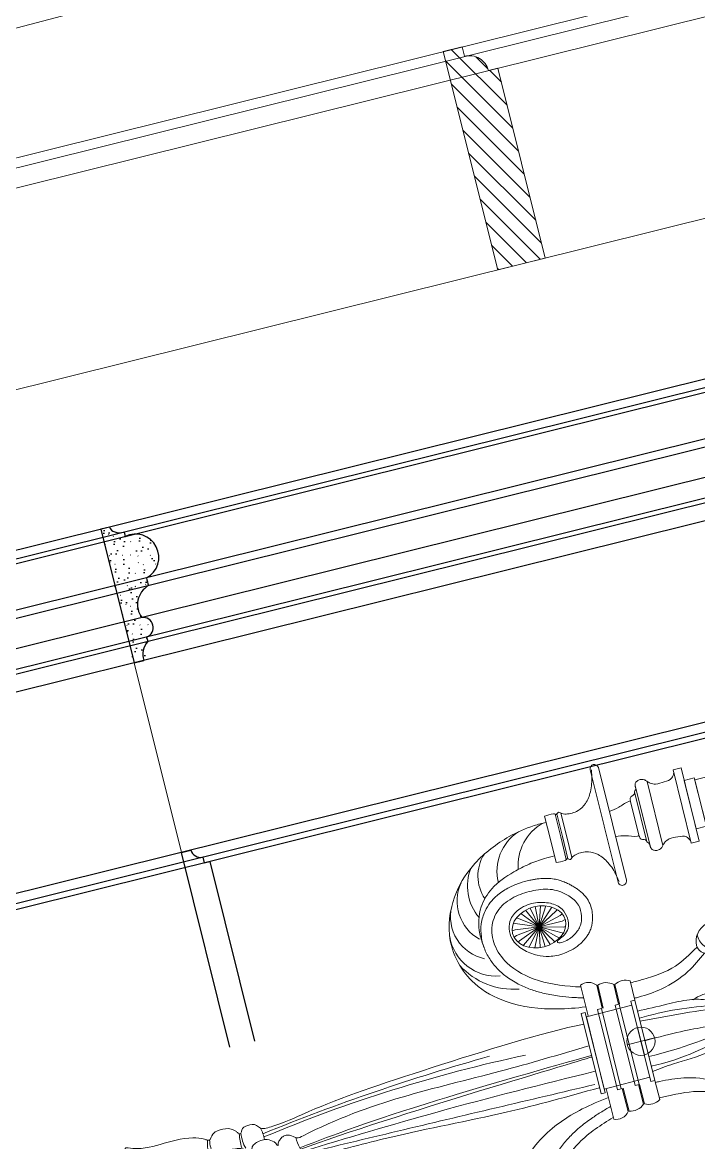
# Model space of a CAD drawing. Header units: inches. Extents: x 122939 to 389145, y 29603 to 574065.
# Drawn here: x 331702 to 332048, y 494721 to 495295 of the extents above; entities that cross this region are included whole.
import ezdxf

# ---------------------------------------------------------------- set-up
doc = ezdxf.new("R2010")
doc.units = ezdxf.units.IN
doc.header["$MEASUREMENT"] = 0
for name, color, linetype, lineweight in [('Bronze', 40, 'Continuous', 0), ('DIM', 252, 'Continuous', 35), ('GRC', 41, 'Continuous', 0)]:
    doc.layers.add(name, color=color, linetype=linetype, lineweight=lineweight)
for name, color, linetype in [('Ext.Walls', 31, 'Continuous'), ('gypsum', 31, 'Continuous'), ('hatch', 8, 'Continuous')]:
    doc.layers.add(name, color=color, linetype=linetype)

# ---------------------------------------------------------------- blocks, each defined once
blk = doc.blocks.new('M1')
at = {"layer": 'gypsum', "linetype": 'Continuous'}
h = blk.add_hatch(dxfattribs=at)
h.set_pattern_fill('GYPSUM', color=251, scale=36.842105, style=0, pattern_type=2)
h.set_pattern_definition([(360, (273234.79, 528507.015), (2e-15, 36.8421), [0, -36.8421]), (360, (273234.527, 528503.77), (2e-15, 36.8421), [0, -36.8421]), (360, (273237.11, 528504.44), (2e-15, 36.8421), [0, -36.8421]), (315, (273237.37, 528509.747), (36.8421, -9e-15), [0.2358, -51.8668]), (360, (273235.53, 528509.4), (2e-15, 36.8421), [0, -36.8421]), (360, (273235.53, 528509.4), (2e-15, 36.8421), [0, -36.8421]), (315, (273242.219, 528506.049), (36.8421, -9e-15), [0.2358, -51.8668]), (360, (273242.8, 528506.687), (2e-15, 36.8421), [0, -36.8421]), (360, (273242.8, 528506.687), (2e-15, 36.8421), [0, -36.8421]), (360, (273239.94, 528504.064), (2e-15, 36.8421), [0, -36.8421]), (315, (273244.39, 528504.474), (36.8421, -9e-15), [0.2358, -51.8668]), (315, (273244.39, 528504.474), (36.8421, -9e-15), [0.2358, -51.8668]), (315, (273242.807, 528509.432), (36.8421, -9e-15), [0.2358, -51.8668]), (315, (273242.807, 528509.432), (36.8421, -9e-15), [0.2358, -51.8668]), (360, (273243.383, 528510.347), (2e-15, 36.8421), [0, -36.8421]), (360, (273240.827, 528510.954), (2e-15, 36.8421), [0, -36.8421]), (360, (273246.932, 528510.374), (2e-15, 36.8421), [0, -36.8421]), (360, (273244.505, 528511.947), (2e-15, 36.8421), [0, -36.8421]), (360, (273234.93, 528514.797), (2e-15, 36.8421), [0, -36.8421]), (315, (273239.017, 528516.243), (36.8421, -9e-15), [0.2358, -51.8668]), (315, (273239.017, 528516.243), (36.8421, -9e-15), [0.2358, -51.8668]), (360, (273236.827, 528519.467), (2e-15, 36.8421), [0, -36.8421]), (360, (273236.09, 528517.082), (2e-15, 36.8421), [0, -36.8421]), (360, (273235.245, 528524.425), (2e-15, 36.8421), [0, -36.8421]), (360, (273234.507, 528522.04), (2e-15, 36.8421), [0, -36.8421]), (315, (273239.005, 528526.003), (36.8421, -9e-15), [0.2358, -51.8668]), (315, (273239.005, 528526.003), (36.8421, -9e-15), [0.2358, -51.8668]), (360, (273243.625, 528515.488), (2e-15, 36.8421), [0, -36.8421]), (315, (273244.105, 528519.5), (36.8421, -9e-15), [0.2358, -51.8668]), (360, (273244.096, 528516.754), (2e-15, 36.8421), [0, -36.8421]), (360, (273244.096, 528516.754), (2e-15, 36.8421), [0, -36.8421]), (315, (273242.523, 528524.457), (36.8421, -9e-15), [0.2358, -51.8668]), (315, (273241.934, 528521.074), (36.8421, -9e-15), [0.2358, -51.8668]), (315, (273241.934, 528521.074), (36.8421, -9e-15), [0.2358, -51.8668]), (315, (273241.934, 528521.074), (36.8421, -9e-15), [0.2358, -51.8668]), (315, (273235.012, 528526.818), (36.8421, -9e-15), [0.2358, -51.8668]), (315, (273235.012, 528526.818), (36.8421, -9e-15), [0.2358, -51.8668]), (360, (273236.565, 528531.054), (2e-15, 36.8421), [0, -36.8421]), (360, (273236.143, 528538.297), (2e-15, 36.8421), [0, -36.8421]), (360, (273235.88, 528535.053), (2e-15, 36.8421), [0, -36.8421]), (360, (273238.463, 528535.724), (2e-15, 36.8421), [0, -36.8421]), (360, (273237.725, 528533.34), (2e-15, 36.8421), [0, -36.8421]), (315, (273240.653, 528532.5), (36.8421, -9e-15), [0.2358, -51.8668]), (360, (273242.463, 528527.21), (2e-15, 36.8421), [0, -36.8421]), (360, (273242.463, 528527.21), (2e-15, 36.8421), [0, -36.8421]), (360, (273245.26, 528531.744), (2e-15, 36.8421), [0, -36.8421]), (360, (273245.02, 528526.604), (2e-15, 36.8421), [0, -36.8421]), (360, (273246.14, 528528.203), (2e-15, 36.8421), [0, -36.8421]), (315, (273243.57, 528537.33), (36.8421, -9e-15), [0.2358, -51.8668]), (315, (273243.57, 528537.33), (36.8421, -9e-15), [0.2358, -51.8668]), (315, (273245.74, 528535.755), (36.8421, -9e-15), [0.2358, -51.8668]), (360, (273244.15, 528537.97), (2e-15, 36.8421), [0, -36.8421]), (360, (273245.732, 528533.01), (2e-15, 36.8421), [0, -36.8421]), (360, (273245.732, 528533.01), (2e-15, 36.8421), [0, -36.8421]), (315, (273250.58, 528503.512), (36.8421, -9e-15), [0.2358, -51.8668]), (360, (273252.315, 528503.59), (2e-15, 36.8421), [0, -36.8421]), (360, (273250.403, 528505.074), (2e-15, 36.8421), [0, -36.8421]), (360, (273250.403, 528505.074), (2e-15, 36.8421), [0, -36.8421]), (360, (273249.67, 528506.44), (2e-15, 36.8421), [0, -36.8421]), (360, (273255.97, 528506.47), (2e-15, 36.8421), [0, -36.8421]), (360, (273252.787, 528504.855), (2e-15, 36.8421), [0, -36.8421]), (360, (273253.86, 528506.66), (2e-15, 36.8421), [0, -36.8421]), (315, (273248.997, 528508.316), (36.8421, -9e-15), [0.2358, -51.8668]), (315, (273248.997, 528508.316), (36.8421, -9e-15), [0.2358, -51.8668]), (360, (273248.917, 528513.175), (2e-15, 36.8421), [0, -36.8421]), (315, (273253.693, 528508.798), (36.8421, -9e-15), [0.2358, -51.8668]), (360, (273254.39, 528511.43), (2e-15, 36.8421), [0, -36.8421]), (360, (273256.972, 528512.1), (2e-15, 36.8421), [0, -36.8421]), (360, (273256.235, 528509.715), (2e-15, 36.8421), [0, -36.8421]), (360, (273256.235, 528509.715), (2e-15, 36.8421), [0, -36.8421]), (360, (273253.26, 528512.057), (2e-15, 36.8421), [0, -36.8421]), (315, (273260.745, 528503.918), (36.8421, -9e-15), [0.2358, -51.8668]), (315, (273260.745, 528503.918), (36.8421, -9e-15), [0.2358, -51.8668]), (360, (273257.817, 528504.757), (2e-15, 36.8421), [0, -36.8421]), (360, (273265.352, 528503.162), (2e-15, 36.8421), [0, -36.8421]), (315, (273260.16, 528513.538), (36.8421, -9e-15), [0.2358, -51.8668]), (360, (273258.555, 528507.14), (2e-15, 36.8421), [0, -36.8421]), (360, (273258.555, 528507.14), (2e-15, 36.8421), [0, -36.8421]), (315, (273264.25, 528512.132), (36.8421, -9e-15), [0.2358, -51.8668]), (315, (273263.662, 528508.748), (36.8421, -9e-15), [0.2358, -51.8668]), (360, (273264.24, 528509.387), (2e-15, 36.8421), [0, -36.8421]), (360, (273264.24, 528509.387), (2e-15, 36.8421), [0, -36.8421]), (360, (273264.24, 528509.387), (2e-15, 36.8421), [0, -36.8421]), (315, (273265.833, 528507.173), (36.8421, -9e-15), [0.2358, -51.8668]), (315, (273265.833, 528507.173), (36.8421, -9e-15), [0.2358, -51.8668]), (360, (273265.824, 528504.43), (2e-15, 36.8421), [0, -36.8421]), (315, (273270.44, 528511.016), (36.8421, -9e-15), [0.2358, -51.8668]), (315, (273270.44, 528511.016), (36.8421, -9e-15), [0.2358, -51.8668]), (360, (273271.113, 528509.14), (2e-15, 36.8421), [0, -36.8421]), (315, (273250.35, 528539.598), (36.8421, -9e-15), [0.2358, -51.8668]), (315, (273250.35, 528539.598), (36.8421, -9e-15), [0.2358, -51.8668]), (315, (273250.296, 528518.383), (36.8421, -9e-15), [0.2358, -51.8668]), (360, (273252.573, 528516.056), (2e-15, 36.8421), [0, -36.8421]), (360, (273249.39, 528514.44), (2e-15, 36.8421), [0, -36.8421]), (360, (273249.39, 528514.44), (2e-15, 36.8421), [0, -36.8421]), (315, (273256.168, 528514.352), (36.8421, -9e-15), [0.2358, -51.8668]), (315, (273256.168, 528514.352), (36.8421, -9e-15), [0.2358, -51.8668]), (360, (273253.38, 528519.706), (2e-15, 36.8421), [0, -36.8421]), (360, (273254.42, 528514.342), (2e-15, 36.8421), [0, -36.8421]), (315, (273248.713, 528523.341), (36.8421, -9e-15), [0.2358, -51.8668]), (360, (273250.12, 528520.1), (2e-15, 36.8421), [0, -36.8421]), (360, (273249.385, 528521.467), (2e-15, 36.8421), [0, -36.8421]), (360, (273249.385, 528521.467), (2e-15, 36.8421), [0, -36.8421]), (315, (273254.757, 528524.914), (36.8421, -9e-15), [0.2358, -51.8668]), (360, (273253.85, 528520.972), (2e-15, 36.8421), [0, -36.8421]), (360, (273253.575, 528521.685), (2e-15, 36.8421), [0, -36.8421]), (360, (273253.575, 528521.685), (2e-15, 36.8421), [0, -36.8421]), (360, (273257.72, 528518.59), (2e-15, 36.8421), [0, -36.8421]), (315, (273261.81, 528520.034), (36.8421, -9e-15), [0.2358, -51.8668]), (360, (273263.62, 528514.745), (2e-15, 36.8421), [0, -36.8421]), (360, (273263.62, 528514.745), (2e-15, 36.8421), [0, -36.8421]), (360, (273258.88, 528520.873), (2e-15, 36.8421), [0, -36.8421]), (360, (273257.3, 528525.83), (2e-15, 36.8421), [0, -36.8421]), (360, (273257.035, 528522.588), (2e-15, 36.8421), [0, -36.8421]), (360, (273259.62, 528523.258), (2e-15, 36.8421), [0, -36.8421]), (315, (273264.726, 528524.865), (36.8421, -9e-15), [0.2358, -51.8668]), (360, (273265.306, 528525.503), (2e-15, 36.8421), [0, -36.8421]), (360, (273265.306, 528525.503), (2e-15, 36.8421), [0, -36.8421]), (360, (273248.568, 528526.63), (2e-15, 36.8421), [0, -36.8421]), (360, (273251.025, 528530.698), (2e-15, 36.8421), [0, -36.8421]), (360, (273250.553, 528529.43), (2e-15, 36.8421), [0, -36.8421]), (360, (273255.452, 528527.546), (2e-15, 36.8421), [0, -36.8421]), (360, (273254.895, 528528.314), (2e-15, 36.8421), [0, -36.8421]), (360, (273254.21, 528532.313), (2e-15, 36.8421), [0, -36.8421]), (360, (273256.055, 528530.6), (2e-15, 36.8421), [0, -36.8421]), (315, (273251.93, 528534.64), (36.8421, -9e-15), [0.2358, -51.8668]), (360, (273251.755, 528536.356), (2e-15, 36.8421), [0, -36.8421]), (360, (273251.755, 528536.356), (2e-15, 36.8421), [0, -36.8421]), (360, (273251.02, 528537.723), (2e-15, 36.8421), [0, -36.8421]), (360, (273256.55, 528534.96), (2e-15, 36.8421), [0, -36.8421]), (360, (273256.08, 528533.695), (2e-15, 36.8421), [0, -36.8421]), (360, (273255.21, 528537.942), (2e-15, 36.8421), [0, -36.8421]), (315, (273258.87, 528528.342), (36.8421, -9e-15), [0.2358, -51.8668]), (360, (273258.036, 528528.216), (2e-15, 36.8421), [0, -36.8421]), (360, (273260.42, 528532.578), (2e-15, 36.8421), [0, -36.8421]), (360, (273260.42, 528532.578), (2e-15, 36.8421), [0, -36.8421]), (315, (273265.315, 528528.248), (36.8421, -9e-15), [0.2358, -51.8668]), (315, (273262.862, 528527.527), (36.8421, -9e-15), [0.2358, -51.8668]), (315, (273262.862, 528527.527), (36.8421, -9e-15), [0.2358, -51.8668]), (315, (273262.862, 528527.527), (36.8421, -9e-15), [0.2358, -51.8668]), (315, (273257.458, 528538.904), (36.8421, -9e-15), [0.2358, -51.8668]), (360, (273259.735, 528536.577), (2e-15, 36.8421), [0, -36.8421]), (360, (273259.735, 528536.577), (2e-15, 36.8421), [0, -36.8421]), (315, (273264.51, 528534.024), (36.8421, -9e-15), [0.2358, -51.8668]), (315, (273264.51, 528534.024), (36.8421, -9e-15), [0.2358, -51.8668]), (360, (273262.32, 528537.247), (2e-15, 36.8421), [0, -36.8421]), (360, (273261.582, 528534.863), (2e-15, 36.8421), [0, -36.8421]), (360, (273269.723, 528514.165), (2e-15, 36.8421), [0, -36.8421]), (360, (273266.416, 528519.28), (2e-15, 36.8421), [0, -36.8421]), (360, (273266.175, 528514.138), (2e-15, 36.8421), [0, -36.8421]), (360, (273267.296, 528515.738), (2e-15, 36.8421), [0, -36.8421]), (315, (273266.897, 528523.29), (36.8421, -9e-15), [0.2358, -51.8668]), (360, (273266.888, 528520.545), (2e-15, 36.8421), [0, -36.8421]), (360, (273266.888, 528520.545), (2e-15, 36.8421), [0, -36.8421]), (360, (273268.875, 528528.128), (2e-15, 36.8421), [0, -36.8421]), (360, (273266.32, 528528.734), (2e-15, 36.8421), [0, -36.8421]), (360, (273269.997, 528529.727), (2e-15, 36.8421), [0, -36.8421]), (315, (273269.598, 528537.28), (36.8421, -9e-15), [0.2358, -51.8668]), (315, (273267.427, 528538.854), (36.8421, -9e-15), [0.2358, -51.8668]), (360, (273269.59, 528534.534), (2e-15, 36.8421), [0, -36.8421]), (360, (273269.117, 528533.27), (2e-15, 36.8421), [0, -36.8421]), (360, (273269.117, 528533.27), (2e-15, 36.8421), [0, -36.8421]), (360, (273269.117, 528533.27), (2e-15, 36.8421), [0, -36.8421]), (360, (273260, 528539.82), (2e-15, 36.8421), [0, -36.8421]), (360, (273268.006, 528539.493), (2e-15, 36.8421), [0, -36.8421])])
edge = h.paths.add_edge_path()
edge.add_arc((272491.1, 527822.19), 11.88, 283.94609, 462.71632)
edge.add_line((272488.49, 527833.78), (272488.49, 527836.1))
edge.add_ellipse((272488.49, 527840.44), major_axis=(-6.53, 0), ratio=0.663806, start_angle=0, end_angle=90, ccw=False)
edge.add_line((272481.96, 527840.44), (272477.37, 527840.44))
edge.add_line((272477.37, 527840.44), (272477.37, 527769.98))
edge.add_line((272477.37, 527769.98), (272482.47, 527769.98))
edge.add_arc((272492.17, 527770.83), 9.73, 123.92059, 185.05545, ccw=False)
edge.add_line((272486.74, 527778.91), (272486.74, 527781.29))
edge.add_arc((272486.19, 527786.41), 5.15, 276.04421, 443.95579)
edge.add_arc((272497.07, 527795.81), 11.18, 106.11588, 202.45478, ccw=False)
edge.add_spline(control_points=[(272493.97, 527806.55), (272493.97, 527807.92), (272493.97, 527809.29), (272493.97, 527810.66)], knot_values=[0, 0, 0, 0, 0.167192, 0.167192, 0.167192, 0.167192], degree=3, periodic=0)
for p, q in [((272477.37, 527840.44), (272477.37, 527769.98)), ((272481.96, 527840.44), (272477.37, 527840.44)), ((272488.49, 527836.1), (272488.49, 527833.78)), ((272486.74, 527781.29), (272486.74, 527778.91)), ((272477.37, 527769.98), (272482.47, 527769.98))]:
    blk.add_line(p, q, dxfattribs=at)
for centre, radius, start, end in [((272491.1, 527822.19), 11.88, 283.94609, 102.71633), ((272497.07, 527795.81), 11.18, 106.11588, 202.45478), ((272486.19, 527786.41), 5.15, 276.04421, 83.95579), ((272492.17, 527770.83), 9.73, 123.92059, 185.05545)]:
    blk.add_arc(centre, radius, start, end, dxfattribs=at)
blk.add_ellipse((272488.49, 527840.44), major_axis=(-6.53, 0), ratio=0.663806, start_param=0, end_param=1.570796, dxfattribs=at)
blk.add_spline([(272493.97, 527810.66), (272493.97, 527806.55)], degree=3, dxfattribs=at)
blk = doc.blocks.new('laudarte T150')
at = {"color": 1, "lineweight": 0}
for p, q in [((-4940.05, -10901.9), (-4940.05, -10887.47)), ((-4947.26, -10894.69), (-4932.84, -10894.69))]:
    blk.add_line(p, q, dxfattribs=at)
blk.add_circle((-4940.05, -10894.69), 7.21, dxfattribs=at)
at = {"layer": 'Bronze', "lineweight": 0}
for p, q in [((-5034.66, -10859.56), (-5068.26, -10859.56)), ((-5035.32, -10865.99), (-5067.75, -10865.99)), ((-5038.34, -10867.1), (-5064.73, -10867.1)), ((-5042.16, -10870.27), (-5060.91, -10870.27))]:
    blk.add_line(p, q, dxfattribs=at)
for points in [[(-5039.79, -10783.55), (-5063.28, -10783.55), (-5063.28, -10835.64), (-5039.79, -10835.64)], [(-5070.91, -10841.01), (-5032.16, -10841.01), (-5032.16, -10845.23), (-5070.91, -10845.23)], [(-5038.77, -10835.64), (-5064.33, -10835.64), (-5064.33, -10841.01), (-5038.77, -10841.01)], [(-4961.21, -10892.62), (-4918.89, -10892.62), (-4918.89, -10894.69), (-4961.21, -10894.69)], [(-4959.05, -10894.69), (-4921.06, -10894.69), (-4920.88, -10918.8), (-4958.87, -10918.8)], [(-4961.21, -10900.98), (-4918.89, -10900.98), (-4918.89, -10903.04), (-4961.21, -10903.04)], [(-4961.21, -10910.31), (-4918.89, -10910.31), (-4918.89, -10912.38), (-4961.21, -10912.38)], [(-4961.21, -10918.8), (-4918.89, -10918.8), (-4918.89, -10920.87), (-4961.21, -10920.87)]]:
    blk.add_lwpolyline(points, close=True, dxfattribs=at)
for points in [[(-5051.54, -10882.03), (-5081.22, -10882.03, 1), (-5081.22, -10886.32), (-5051.59, -10886.32)], [(-5051.54, -10882.03), (-5021.85, -10882.03, -1), (-5021.85, -10886.32), (-5051.49, -10886.32)], [(-4961.21, -10892.62), (-4971.37, -10892.55, 0.259568), (-4971.58, -10900.69), (-4961.27, -10900.68)], [(-4918.89, -10892.62), (-4908.74, -10892.55, -0.259568), (-4908.52, -10900.69), (-4918.84, -10900.68)], [(-4961.21, -10901.23), (-4971.63, -10901.16, 0.275839), (-4973.23, -10909.22), (-4961.21, -10909.29)], [(-4918.89, -10901.23), (-4908.48, -10901.16, -0.275839), (-4906.88, -10909.22), (-4918.89, -10909.29)], [(-4961.21, -10909.79), (-4973.33, -10909.7, 0.356307), (-4975.34, -10917.83), (-4959.23, -10917.81)], [(-4918.89, -10909.79), (-4906.78, -10909.7, -0.356307), (-4904.77, -10917.83), (-4920.88, -10917.81)]]:
    blk.add_lwpolyline(points, format="xyb", dxfattribs=at)
for points in [[(-5063.48, -10909.27), (-5051.54, -10909.27)], [(-5063.34, -10908.37), (-5051.54, -10908.37)], [(-5063.24, -10906.24), (-5051.54, -10906.24)], [(-5039.83, -10906.24), (-5051.54, -10906.24)], [(-5039.74, -10908.37), (-5051.54, -10908.37)], [(-5039.59, -10909.27), (-5051.54, -10909.27)], [(-5063.79, -10914.68), (-5051.54, -10914.68)], [(-5039.28, -10914.68), (-5051.54, -10914.68)], [(-5009.49, -10931.15), (-5015.4, -10920.39), (-5015.78, -10919.97)], [(-5009.49, -10931.15), (-5012.54, -10919.26), (-5013.14, -10918.09)], [(-5009.49, -10931.15), (-5009.49, -10918.87), (-5009.86, -10917.24)], [(-5009.49, -10931.15), (-5006.43, -10919.26), (-5006.4, -10917.86)], [(-5009.49, -10931.15), (-5003.57, -10920.39), (-5003.41, -10919.81)], [(-5009.49, -10931.15), (-5018.99, -10925.12)], [(-5009.49, -10931.15), (-5017.7, -10922.41)], [(-5009.49, -10931.15), (-5001.3, -10922.43)], [(-5009.49, -10931.15), (-5000.01, -10925.14)], [(-5009.49, -10931.15), (-5020.01, -10930.49)], [(-5009.49, -10931.15), (-5019.9, -10933.14)], [(-5009.49, -10931.15), (-5019.72, -10927.83)], [(-5009.49, -10931.15), (-5019.4, -10935.82)], [(-5009.49, -10931.15), (-5018.4, -10938.53)], [(-5009.49, -10931.15), (-5016.71, -10941.09), (-5016.75, -10941.2)], [(-5009.49, -10931.15), (-5014.01, -10942.57), (-5014.17, -10943.6)], [(-5009.49, -10931.15), (-5011.03, -10943.34), (-5010.86, -10944.94)], [(-5009.49, -10931.15), (-4999.27, -10927.83)], [(-5009.49, -10931.15), (-4998.97, -10930.49)], [(-5009.49, -10931.15), (-4999.06, -10933.14)], [(-5009.49, -10931.15), (-4999.56, -10935.82)], [(-5009.49, -10931.15), (-5000.55, -10938.54)], [(-5009.49, -10931.15), (-5002.27, -10941.09), (-5002.17, -10941.18)], [(-5009.49, -10931.15), (-5004.97, -10942.57), (-5004.42, -10943.37)], [(-5009.49, -10931.15), (-5007.95, -10943.34), (-5007.41, -10944.8)]]:
    blk.add_lwpolyline(points, dxfattribs=at)
for centre, radius, start, end in [((-4985.2, -10844.77), 8.81, 263.63816, 355.44544), ((-5143.03, -10889.75), 211.52, 359.22417, 12.75284), ((-5046.68, -10889.22), 120.31, 358.38262, 20.95276), ((-4260.99, -10924.97), 689.91, 173.51687, 177.31265), ((-4783.85, -10885.95), 168.04, 168.73266, 182.27388), ((-5036.33, -10909.7), 25.07, 195.26103, 260.34411), ((-5036.62, -10922.03), 23.82, 198.4854, 270.17512), ((-5037.35, -10935.04), 20.75, 224.02273, 290.1321), ((-5017.5, -10942.67), 36.94, 298.09421, 350.61089), ((-4203.29, -10979.66), 744.59, 177.99756, 188.80723), ((-5032.51, -10937.36), 24.97, 234.17264, 296.10934), ((-5013.79, -10952.51), 24.24, 265.35472, 350.38271), ((-5027.03, -10946.87), 22.41, 231.50477, 316.85154), ((-5020.18, -10952.43), 22.04, 242.40696, 334.01705), ((-3857.29, -10939.01), 1094.55, 181.70783, 188.1269), ((-4935.93, -11050.88), 27.07, 272.22502, 296.05206), ((-4939.09, -11113.47), 19.8, 86.00994, 104.15409), ((-4940.87, -11085.87), 18.92, 261.10746, 285.78561), ((-4938.43, -11080.36), 25.69, 258.16881, 274.28461), ((-4938.48, -11106.09), 16.97, 249.35917, 279.86388), ((-4940.28, -11101.73), 19.65, 258.26771, 281.16085)]:
    blk.add_arc(centre, radius, start, end, dxfattribs=at)
at = {"layer": 'Bronze', "lineweight": 0, "extrusion": (0, 0, -1)}
for centre, major_axis, ratio in [((-4983.06, -10847.48), (5.95, -6.33), 0.764848), ((-5009.49, -10931.15), (-0.07, 13.92), 0.756587)]:
    blk.add_ellipse(centre, major_axis=major_axis, ratio=ratio, dxfattribs=at)
at = {"layer": 'Bronze', "lineweight": 0}
for points, knots in [([(-4952.14, -10825.74), (-4952.75, -10826.44), (-4955.43, -10829.93), (-4952.55, -10843.34), (-4957.48, -10855.36), (-4954.37, -10863.34), (-4954.22, -10863.73)], [39.30217, 39.30217, 39.30217, 39.30217, 42.035863, 52.283079, 76.662266, 77.897437, 77.897437, 77.897437, 77.897437]), ([(-4955.51, -10892.62), (-4955.37, -10887.49), (-4955.11, -10878.43), (-4955.3, -10867.78), (-4953.51, -10859.13), (-4950.55, -10851.74), (-4944.86, -10845.06), (-4941.04, -10841.38), (-4939.32, -10839.77)], [0, 0, 0, 0, 15.408683, 27.24496, 31.74597, 41.853784, 50.700117, 57.807121, 57.807121, 57.807121, 57.807121]), ([(-4939.83, -10892.62), (-4940.15, -10877.23), (-4939.73, -10863.65), (-4938.32, -10851.33), (-4939.32, -10839.77)], [137.434449, 137.434449, 137.434449, 137.434449, 181.991232, 208.301888, 208.301888, 208.301888, 208.301888]), ([(-5069.45, -10845.23), (-5068.52, -10845.68), (-5066.22, -10846.82), (-5066.09, -10851.28), (-5065.63, -10855.05), (-5066.8, -10858.11), (-5068.37, -10859.54), (-5069.6, -10860.59), (-5070.15, -10862.04), (-5070.22, -10863.62), (-5069.49, -10865.22), (-5067.82, -10866.32), (-5065.74, -10865.64), (-5064.99, -10867.14), (-5064.13, -10867.17), (-5062.94, -10867.9), (-5062.96, -10870.01), (-5061.52, -10870.07), (-5060.7, -10870.22), (-5060.6, -10873.09), (-5058.74, -10876.46), (-5058.34, -10880.24), (-5058.18, -10882.03)], [0, 0, 0, 0, 2.91398, 7.246775, 11.842572, 14.561696, 16.606637, 18.182231, 19.308587, 21.157082, 22.788951, 24.342065, 26.804687, 27.957566, 28.515678, 29.246821, 31.998962, 32.720639, 33.381562, 34.202309, 40.17056, 45.449802, 45.449802, 45.449802, 45.449802]), ([(-5033.62, -10845.23), (-5034.55, -10845.68), (-5036.85, -10846.82), (-5036.98, -10851.28), (-5037.44, -10855.05), (-5036.27, -10858.11), (-5034.7, -10859.54), (-5033.47, -10860.59), (-5032.92, -10862.04), (-5032.85, -10863.62), (-5033.58, -10865.22), (-5035.25, -10866.32), (-5037.33, -10865.64), (-5038.08, -10867.14), (-5038.94, -10867.17), (-5040.14, -10867.9), (-5040.11, -10870.01), (-5041.55, -10870.07), (-5042.37, -10870.22), (-5042.47, -10873.09), (-5044.33, -10876.46), (-5044.73, -10880.24), (-5044.89, -10882.03)], [0, 0, 0, 0, 2.91398, 7.246775, 11.842572, 14.561696, 16.606637, 18.182231, 19.308587, 21.157082, 22.788951, 24.342065, 26.804687, 27.957566, 28.515678, 29.246821, 31.998962, 32.720639, 33.381562, 34.202309, 40.17056, 45.449802, 45.449802, 45.449802, 45.449802]), ([(-4975.96, -10852.22), (-4973.45, -10855.63), (-4967.75, -10863.36), (-4963.21, -10876.66), (-4962.35, -10886.94), (-4962.26, -10891.87), (-4962.26, -10892.61)], [0, 0, 0, 0, 12.648486, 28.715628, 41.297626, 43.510724, 43.510724, 43.510724, 43.510724]), ([(-4904.15, -10852.22), (-4906.66, -10855.63), (-4912.35, -10863.36), (-4916.9, -10876.66), (-4917.76, -10886.94), (-4917.84, -10891.87), (-4917.85, -10892.61)], [0, 0, 0, 0, 12.648486, 28.715628, 41.297626, 43.510724, 43.510724, 43.510724, 43.510724]), ([(-4979.85, -10855.17), (-4977.03, -10859.94), (-4971.54, -10869.18), (-4970.62, -10882.22), (-4970.39, -10890.42), (-4970.39, -10892.55)], [0, 0, 0, 0, 13.799921, 31.87904, 38.261377, 38.261377, 38.261377, 38.261377]), ([(-4900.26, -10855.17), (-4903.08, -10859.94), (-4908.56, -10869.18), (-4909.49, -10882.22), (-4909.71, -10890.42), (-4909.71, -10892.55)], [0, 0, 0, 0, 13.799921, 31.87904, 38.261377, 38.261377, 38.261377, 38.261377]), ([(-4968.65, -10917.82), (-4968.92, -10918.76), (-4969.2, -10919.68), (-4969.78, -10921.6), (-4970.09, -10922.59), (-4971.06, -10925.57), (-4971.77, -10927.56), (-4973.5, -10931.97), (-4974.57, -10934.39), (-4976.77, -10938.69), (-4977.85, -10940.57), (-4980.25, -10944.26), (-4981.57, -10946.05), (-4984.66, -10949.7), (-4986.47, -10951.53), (-4989.99, -10954.47), (-4991.62, -10955.64), (-4995.12, -10957.72), (-4996.98, -10958.62), (-5000.89, -10960.05), (-5002.95, -10960.59), (-5007.2, -10961.18), (-5009.39, -10961.24), (-5013.77, -10960.78), (-5015.98, -10960.27), (-5020.23, -10958.54), (-5022.19, -10957.37), (-5025.28, -10954.87), (-5026.5, -10953.66), (-5028.14, -10951.6), (-5028.68, -10950.84), (-5029.64, -10949.29), (-5030.07, -10948.5), (-5031.51, -10945.52), (-5032.23, -10943.28), (-5032.94, -10940.14), (-5033.12, -10939.21), (-5033.41, -10937.34), (-5033.53, -10936.41), (-5033.78, -10933.6), (-5033.83, -10931.74), (-5033.75, -10929.27), (-5033.72, -10928.66), (-5033.64, -10927.41), (-5033.58, -10926.78), (-5033.37, -10924.87), (-5033.16, -10923.57), (-5032.62, -10921.26), (-5032.33, -10920.26), (-5031.79, -10918.74), (-5031.59, -10918.24), (-5031.01, -10916.91), (-5030.59, -10916.1), (-5029.7, -10914.57), (-5029.22, -10913.84), (-5028.22, -10912.46), (-5027.71, -10911.81), (-5026.75, -10910.68), (-5026.3, -10910.19), (-5025.57, -10909.42), (-5025.29, -10909.14), (-5024.78, -10908.63), (-5024.55, -10908.42), (-5024.08, -10907.97), (-5023.84, -10907.75), (-5023.08, -10907.09), (-5022.54, -10906.64), (-5021.33, -10905.74), (-5020.65, -10905.29), (-5019.32, -10904.54), (-5018.7, -10904.24), (-5017.47, -10903.74), (-5016.85, -10903.54), (-5015.64, -10903.23), (-5015.04, -10903.11), (-5013.11, -10902.85), (-5011.82, -10902.83), (-5010.03, -10902.98), (-5009.5, -10903.04), (-5008.57, -10903.19), (-5008.16, -10903.27), (-5007.32, -10903.46), (-5006.9, -10903.56), (-5005.63, -10903.94), (-5004.77, -10904.26), (-5003.45, -10904.9), (-5002.98, -10905.16), (-5002.19, -10905.64), (-5001.87, -10905.86), (-5001.25, -10906.31), (-5000.95, -10906.55), (-5000.08, -10907.28), (-4999.54, -10907.8), (-4999.04, -10908.35), (-4997.88, -10909.55), (-4996.12, -10912.49)], [62.368868, 62.368868, 62.368868, 62.368868, 65.178196, 65.178196, 68.166392, 68.166392, 74.142784, 74.142784, 81.519402, 81.519402, 87.423241, 87.423241, 93.32708, 93.32708, 99.991483, 99.991483, 105.103697, 105.103697, 110.215912, 110.215912, 115.328126, 115.328126, 120.440341, 120.440341, 125.552555, 125.552555, 130.66477, 130.66477, 134.534525, 134.534525, 136.620482, 136.620482, 138.706439, 138.706439, 144.422312, 144.422312, 146.880314, 146.880314, 149.338315, 149.338315, 154.254317, 154.254317, 155.880578, 155.880578, 157.506838, 157.506838, 160.759359, 160.759359, 163.253462, 163.253462, 164.506869, 164.506869, 166.58847, 166.58847, 168.670071, 168.670071, 170.685773, 170.685773, 172.32509, 172.32509, 173.340739, 173.340739, 174.136049, 174.136049, 174.93136, 174.93136, 176.52198, 176.52198, 178.260526, 178.260526, 179.620764, 179.620764, 180.805592, 180.805592, 181.99042, 181.99042, 184.632132, 184.632132, 185.76939, 185.76939, 186.684473, 186.684473, 187.599556, 187.599556, 189.429722, 189.429722, 190.444958, 190.444958, 191.171442, 191.171442, 191.897926, 191.897926, 193.350895, 193.350895, 193.386195, 193.386195, 193.386195, 193.386195]), ([(-4911.45, -10917.82), (-4911.19, -10918.76), (-4910.91, -10919.68), (-4910.33, -10921.6), (-4910.02, -10922.59), (-4909.04, -10925.57), (-4908.34, -10927.56), (-4906.61, -10931.97), (-4905.54, -10934.39), (-4903.34, -10938.69), (-4902.26, -10940.57), (-4899.85, -10944.26), (-4898.54, -10946.05), (-4895.45, -10949.7), (-4893.64, -10951.53), (-4890.12, -10954.47), (-4888.48, -10955.64), (-4884.98, -10957.72), (-4883.12, -10958.62), (-4879.21, -10960.05), (-4877.16, -10960.59), (-4872.91, -10961.18), (-4870.72, -10961.24), (-4866.33, -10960.78), (-4864.13, -10960.27), (-4859.88, -10958.54), (-4857.91, -10957.37), (-4854.82, -10954.87), (-4853.61, -10953.66), (-4851.96, -10951.6), (-4851.43, -10950.84), (-4850.46, -10949.29), (-4850.03, -10948.5), (-4848.59, -10945.52), (-4847.88, -10943.28), (-4847.16, -10940.14), (-4846.99, -10939.21), (-4846.69, -10937.34), (-4846.58, -10936.41), (-4846.33, -10933.6), (-4846.28, -10931.74), (-4846.35, -10929.27), (-4846.38, -10928.66), (-4846.47, -10927.41), (-4846.52, -10926.78), (-4846.74, -10924.87), (-4846.95, -10923.57), (-4847.48, -10921.26), (-4847.77, -10920.26), (-4848.32, -10918.74), (-4848.52, -10918.24), (-4849.1, -10916.91), (-4849.51, -10916.1), (-4850.41, -10914.57), (-4850.89, -10913.84), (-4851.88, -10912.46), (-4852.4, -10911.81), (-4853.36, -10910.68), (-4853.8, -10910.19), (-4854.54, -10909.42), (-4854.82, -10909.14), (-4855.33, -10908.63), (-4855.56, -10908.42), (-4856.03, -10907.97), (-4856.27, -10907.75), (-4857.03, -10907.09), (-4857.56, -10906.64), (-4858.77, -10905.74), (-4859.46, -10905.29), (-4860.78, -10904.54), (-4861.4, -10904.24), (-4862.64, -10903.74), (-4863.25, -10903.54), (-4864.46, -10903.23), (-4865.07, -10903.11), (-4866.99, -10902.85), (-4868.29, -10902.83), (-4870.07, -10902.98), (-4870.6, -10903.04), (-4871.54, -10903.19), (-4871.95, -10903.27), (-4872.79, -10903.46), (-4873.21, -10903.56), (-4874.48, -10903.94), (-4875.34, -10904.26), (-4876.66, -10904.9), (-4877.12, -10905.16), (-4877.91, -10905.64), (-4878.24, -10905.86), (-4878.86, -10906.31), (-4879.16, -10906.55), (-4880.03, -10907.28), (-4880.56, -10907.8), (-4881.07, -10908.35), (-4882.23, -10909.55), (-4883.98, -10912.49)], [62.368868, 62.368868, 62.368868, 62.368868, 65.178196, 65.178196, 68.166392, 68.166392, 74.142784, 74.142784, 81.519402, 81.519402, 87.423241, 87.423241, 93.32708, 93.32708, 99.991483, 99.991483, 105.103697, 105.103697, 110.215912, 110.215912, 115.328126, 115.328126, 120.440341, 120.440341, 125.552555, 125.552555, 130.66477, 130.66477, 134.534525, 134.534525, 136.620482, 136.620482, 138.706439, 138.706439, 144.422312, 144.422312, 146.880314, 146.880314, 149.338315, 149.338315, 154.254317, 154.254317, 155.880578, 155.880578, 157.506838, 157.506838, 160.759359, 160.759359, 163.253462, 163.253462, 164.506869, 164.506869, 166.58847, 166.58847, 168.670071, 168.670071, 170.685773, 170.685773, 172.32509, 172.32509, 173.340739, 173.340739, 174.136049, 174.136049, 174.93136, 174.93136, 176.52198, 176.52198, 178.260526, 178.260526, 179.620764, 179.620764, 180.805592, 180.805592, 181.99042, 181.99042, 184.632132, 184.632132, 185.76939, 185.76939, 186.684473, 186.684473, 187.599556, 187.599556, 189.429722, 189.429722, 190.444958, 190.444958, 191.171442, 191.171442, 191.897926, 191.897926, 193.350895, 193.350895, 193.386195, 193.386195, 193.386195, 193.386195]), ([(-4974.47, -10917.83), (-4976.55, -10924.84), (-4981.15, -10937.59), (-4992.86, -10951.15), (-5005.55, -10956.18), (-5016.42, -10955.18), (-5024.68, -10948.49), (-5027.94, -10938.91), (-5028.51, -10929.31), (-5027.06, -10919.76), (-5022.09, -10912.79), (-5015.91, -10908.36), (-5009.86, -10908.33), (-5004.79, -10910.07), (-5000.7, -10914.76), (-4998.99, -10919.26), (-4998.81, -10923.63), (-4999.99, -10923.93), (-5001.33, -10922.2), (-5001.93, -10919.42), (-5005.54, -10916.18), (-5009.96, -10915.58), (-5016.37, -10917.17), (-5020.33, -10922.8), (-5022.37, -10930.15), (-5021.64, -10938.12), (-5017.67, -10944.24), (-5012.15, -10946.66), (-5005.85, -10946.3), (-4999.79, -10942.19), (-4995.64, -10936.16), (-4993.03, -10929.26), (-4992.79, -10921.08), (-4994.62, -10915.39), (-4996.12, -10912.49)], [63.972521, 63.972521, 63.972521, 63.972521, 85.806833, 104.412492, 115.567352, 125.580001, 135.68145, 145.530668, 154.972089, 164.588595, 173.546858, 180.243663, 186.061543, 190.762198, 196.154629, 202.969451, 206.076971, 206.609447, 208.25225, 211.802921, 215.706133, 221.205285, 226.249122, 232.843546, 240.35907, 249.06574, 256.012737, 261.099986, 266.40181, 274.285578, 282.057989, 288.099747, 296.23284, 305.871981, 305.871981, 305.871981, 305.871981]), ([(-4905.64, -10917.83), (-4903.56, -10924.84), (-4898.95, -10937.59), (-4887.25, -10951.15), (-4874.55, -10956.18), (-4863.69, -10955.18), (-4855.42, -10948.49), (-4852.17, -10938.91), (-4851.6, -10929.31), (-4853.04, -10919.76), (-4858.02, -10912.79), (-4864.19, -10908.36), (-4870.25, -10908.33), (-4875.31, -10910.07), (-4879.41, -10914.76), (-4881.11, -10919.26), (-4881.3, -10923.63), (-4880.12, -10923.93), (-4878.78, -10922.2), (-4878.17, -10919.42), (-4874.57, -10916.18), (-4870.15, -10915.58), (-4863.74, -10917.17), (-4859.78, -10922.8), (-4857.74, -10930.15), (-4858.47, -10938.12), (-4862.44, -10944.24), (-4867.95, -10946.66), (-4874.26, -10946.3), (-4880.32, -10942.19), (-4884.47, -10936.16), (-4887.08, -10929.26), (-4887.32, -10921.08), (-4885.49, -10915.39), (-4883.98, -10912.49)], [63.972521, 63.972521, 63.972521, 63.972521, 85.806833, 104.412492, 115.567352, 125.580001, 135.68145, 145.530668, 154.972089, 164.588595, 173.546858, 180.243663, 186.061543, 190.762198, 196.154629, 202.969451, 206.076971, 206.609447, 208.25225, 211.802921, 215.706133, 221.205285, 226.249122, 232.843546, 240.35907, 249.06574, 256.012737, 261.099986, 266.40181, 274.285578, 282.057989, 288.099747, 296.23284, 305.871981, 305.871981, 305.871981, 305.871981]), ([(-4963.95, -10917.82), (-4964.55, -10922.63), (-4966.72, -10936.14), (-4973.7, -10955.21), (-4987.33, -10970.01), (-5001.87, -10976.67), (-5019.21, -10977.7), (-5036.49, -10969.76), (-5050.8, -10954.42), (-5057.78, -10937.62), (-5060.49, -10923.58), (-5060.54, -10916.83), (-5060.5, -10914.68)], [68.77354, 68.77354, 68.77354, 68.77354, 83.328832, 109.82437, 128.341011, 142.059858, 156.847278, 179.098943, 196.461797, 218.812843, 232.639176, 239.086597, 239.086597, 239.086597, 239.086597]), ([(-5006.01, -10961), (-5008.42, -10961.23), (-5015.45, -10961.92), (-5026.21, -10958.77), (-5035.67, -10949.39), (-5039.56, -10938.62), (-5042.04, -10928.48), (-5042.78, -10921.01), (-5042.82, -10916.45), (-5042.82, -10914.68)], [0, 0, 0, 0, 7.261049, 21.155367, 31.846231, 46.071598, 54.799496, 63.195458, 68.498371, 68.498371, 68.498371, 68.498371]), ([(-4916.16, -10917.82), (-4915.56, -10922.63), (-4913.39, -10936.14), (-4906.41, -10955.21), (-4892.78, -10970.01), (-4878.23, -10976.67), (-4860.9, -10977.7), (-4843.62, -10969.76), (-4829.31, -10954.42), (-4822.33, -10937.62), (-4819.62, -10923.58), (-4819.57, -10916.83), (-4819.6, -10914.68)], [68.77354, 68.77354, 68.77354, 68.77354, 83.328832, 109.82437, 128.341011, 142.059858, 156.847278, 179.098943, 196.461797, 218.812843, 232.639176, 239.086597, 239.086597, 239.086597, 239.086597]), ([(-4955.65, -10920.87), (-4956.53, -10941.87), (-4952.6, -11007.74), (-4948.74, -11057.29), (-4943.83, -11080), (-4942.84, -11094.04), (-4946.67, -11096.18), (-4947.17, -11100.05), (-4946.12, -11103.8), (-4943.9, -11104.22), (-4943.44, -11105.18), (-4944.07, -11106.04), (-4945.62, -11106.79), (-4947.86, -11109.62), (-4948.27, -11113.77), (-4947.65, -11118.24), (-4945.53, -11119.78), (-4944.06, -11120.99), (-4944.53, -11122.27), (-4946.19, -11124.49), (-4948.85, -11132.63), (-4948.11, -11146.17), (-4947.96, -11156.74), (-4951.17, -11164.1), (-4947.19, -11164.09), (-4944.25, -11165.03), (-4940.29, -11163.6), (-4936.2, -11165.36), (-4930.07, -11162.87), (-4925.5, -11163.9), (-4920.86, -11163.29), (-4921.65, -11157.74), (-4923.93, -11151.21), (-4925.38, -11144.28), (-4925.9, -11141.47)], [0, 0, 0, 0, 63.005215, 126.817892, 146.362569, 151.366539, 153.776919, 158.198811, 162.149977, 163.728475, 164.268086, 165.007618, 166.55185, 169.503483, 175.217829, 178.778074, 182.209742, 182.968525, 183.994076, 185.69064, 191.64534, 208.701603, 225.183305, 226.415433, 228.688814, 233.391741, 237.311739, 240.069316, 246.216214, 255.094655, 256.482982, 257.180185, 270.105272, 278.690234, 278.690234, 278.690234, 278.690234]), ([(-4929.31, -11077.13), (-4931.63, -11058.17), (-4935.58, -11025.73), (-4938.52, -10942.81), (-4939.13, -10921.13)], [0, 0, 0, 0, 66.748648, 114.155902, 114.155902, 114.155902, 114.155902])]:
    blk.add_open_spline(points, degree=3, knots=knots, dxfattribs=at)
for points in [[(-4923.68, -10892.62), (-4924.86, -10881.36), (-4926.3, -10862.53), (-4926.53, -10861.28), (-4927.65, -10854.23)], [(-5080.97, -10885.76), (-5077.86, -10886.32), (-5070.19, -10888.97), (-5064.98, -10892.9), (-5062.41, -10897.39), (-5061.92, -10900.66), (-5062.18, -10903.77), (-5063.37, -10906.39), (-5064.02, -10907.26), (-5063.22, -10908.68), (-5063.27, -10909.05), (-5063.65, -10909.43), (-5063.84, -10910.05), (-5063.79, -10914.68)], [(-5022.1, -10885.76), (-5025.21, -10886.32), (-5032.88, -10888.97), (-5038.09, -10892.9), (-5040.66, -10897.39), (-5041.15, -10900.66), (-5040.89, -10903.77), (-5039.7, -10906.39), (-5039.05, -10907.26), (-5039.85, -10908.68), (-5039.8, -10909.05), (-5039.42, -10909.43), (-5039.23, -10910.05), (-5039.28, -10914.68)], [(-4944.22, -10921.13), (-4942.57, -10968.3), (-4934.83, -11074.05), (-4934.67, -11077.54), (-4935.8, -11079.13), (-4937.2, -11082.42), (-4936.92, -11084.3), (-4935.8, -11085.99), (-4934.29, -11087.3), (-4933.26, -11087.68), (-4933.16, -11087.86), (-4933.63, -11088.15), (-4935.42, -11089.18), (-4937.39, -11092.28), (-4937.77, -11094.91), (-4937.2, -11098), (-4936.08, -11100.26), (-4934.2, -11101.19), (-4932.13, -11101.66), (-4932.04, -11101.82), (-4932.37, -11102.23), (-4933.29, -11102.4), (-4934.61, -11103.56), (-4935.85, -11105.71), (-4936.77, -11109.19), (-4936.44, -11138.83), (-4936.96, -11141.85), (-4936.75, -11141.85), (-4935.19, -11142.05), (-4925.6, -11141.43), (-4916.85, -11140.91), (-4912.79, -11139.87), (-4911.64, -11137.99), (-4911.75, -11137.79), (-4913.1, -11127.38), (-4916.64, -11108.02), (-4919.35, -11102.19), (-4921.33, -11100.94), (-4922.58, -11100.52), (-4922.58, -11099.07), (-4921.23, -11098.13), (-4918.64, -11093.22), (-4919.61, -11087.75), (-4921.48, -11086.21), (-4922.96, -11085.69), (-4923.09, -11085.11), (-4922.38, -11084.21), (-4920.9, -11082.28), (-4919.93, -11079.77), (-4921.31, -11076.56), (-4922.85, -11075.03), (-4923.36, -11072.76), (-4923.36, -11069.64), (-4923.34, -11031.22), (-4921.49, -10970.41), (-4922.13, -10921.13)], [(-4927.12, -11076.48), (-4930.09, -11004.54), (-4930.85, -10921.13)], [(-4925.88, -11076.02), (-4925.46, -11026.68), (-4924.29, -10922.89)]]:
    blk.add_spline(points, degree=3, dxfattribs=at)
blk.add_open_spline([(-4938.32, -10921.13), (-4938.11, -10922.26), (-4933.75, -11028.93), (-4928.48, -11076.91)], degree=3, dxfattribs=at)
blk = doc.blocks.new('deco column')
at = {"layer": 'Ext.Walls', "lineweight": 0}
blk.add_line((7510.48, -5427.43, -0.01), (7539.57, -7503.39, 0), dxfattribs=at)

msp = doc.modelspace()

# ---------------------------------------------------------------- hatches: boundary and pattern name
at = {"layer": 'hatch', "lineweight": 0, "ltscale": 5}
h = msp.add_hatch(dxfattribs=at)
h.set_pattern_fill('ANSI31,_O', color=256, scale=50, angle=-180)
h.set_pattern_definition([(135, (-58766.343, 758344.7813), (4.41941738, 4.41941738), [])])
edge = h.paths.add_edge_path()
edge.add_line((331969.722, 495173.911), (331945.463, 495167.876))
edge.add_line((331945.463, 495167.876), (331917.645, 495279.629))
edge.add_line((331917.645, 495279.629), (331927.349, 495282.043))
edge.add_line((331927.349, 495282.043), (331928.556, 495277.191))
edge.add_arc((331930.971, 495267.487), 10, 13.971423, 103.971423, ccw=False)
edge.add_line((331940.675, 495269.901), (331945.527, 495271.109))
edge.add_line((331945.527, 495271.109), (331969.722, 495173.911))

# ---------------------------------------------------------------- linework, layer by layer
at = {"layer": 'GRC'}
msp.add_line((331759.537, 494966.768, 0), (331783.681, 494869.726, 0), dxfattribs=at)
at = {"layer": 'gypsum', "lineweight": 0, "ltscale": 5}
msp.add_line((332503.983, 495307.033, -0.002), (330193.432, 494731.329, -0.006), dxfattribs=at)
at = {"layer": 'gypsum', "lineweight": 0, "ltscale": 5, "elevation": -0.002}
for points in [[(332315.05, 495652.25), (332382.803, 495379.91), (331023.096, 495041.594), (330955.339, 495313.932), (332315.05, 495652.25)], [(332307.761, 495640.131), (332370.685, 495387.2), (331030.386, 495053.712), (330967.458, 495306.643), (332307.761, 495640.131)], [(332304.116, 495634.072), (332364.625, 495390.845), (331034.031, 495059.772), (330973.516, 495302.998), (332304.116, 495634.072)]]:
    msp.add_lwpolyline(points, dxfattribs=at)
msp.add_lwpolyline([(331969.722, 495173.911), (331945.463, 495167.876), (331917.645, 495279.629), (331927.349, 495282.043), (331928.556, 495277.191, -0.4142136), (331940.675, 495269.901), (331945.527, 495271.109), (331969.722, 495173.911)], format="xyb", dxfattribs=at)
at = {"layer": 'gypsum', "elevation": 0.001}
for points in [[(331066.543, 494866.962), (331221.548, 494243.945), (332859.944, 494651.575), (332704.939, 495274.592)], [(331071.799, 494863.8), (331224.71, 494249.201), (332854.688, 494654.737), (332701.777, 495269.336)], [(331074.615, 494862.106), (331226.404, 494252.017), (332851.872, 494656.431), (332700.083, 495266.52)], [(331102.629, 494845.255), (331243.256, 494280.031), (332823.858, 494673.282), (332683.232, 495238.506)], [(331107.606, 494842.261), (331246.249, 494285.008), (332818.882, 494676.276), (332680.238, 495233.529)], [(331125.803, 494831.314), (331257.196, 494303.206), (332800.684, 494687.223), (332669.291, 495215.331)], [(331138.224, 494823.843), (331264.668, 494315.626), (332788.263, 494694.694), (332661.82, 495202.911)], [(331141.106, 494822.109), (331266.401, 494318.508), (332785.382, 494696.428), (332660.086, 495200.029)], [(331151.932, 494815.597), (331272.914, 494329.334), (332774.555, 494702.94), (332653.574, 495189.203)], [(331273.118, 494742.699), (331345.811, 494450.52), (332653.369, 494775.838), (332580.676, 495068.017)], [(331279.169, 494739.059), (331349.451, 494456.571), (332647.319, 494779.478), (332577.036, 495061.966)], [(331282.804, 494736.872), (331351.638, 494460.206), (332643.683, 494781.665), (332574.849, 495058.331)]]:
    msp.add_lwpolyline(points, close=True, dxfattribs=at)
msp.add_lwpolyline([(331808.482, 494770.041), (331783.681, 494869.726), (331788.533, 494870.933, 0.3946714), (331794.59, 494867.295), (331795.315, 494864.384), (331798.226, 494865.108), (331821.098, 494773.18)], format="xyb", dxfattribs=at)

# ---------------------------------------------------------------- block references
at = {"layer": 'Bronze', "color": 0, "rotation": 283.9714232829858}
msp.add_blockref('laudarte T150', (343783.827, 492609.556, 0.001), dxfattribs=at)
at = {"layer": 'DIM', "rotation": 283.9714232829858}
msp.add_blockref('deco column', (335776.461, 504054.896, 0.004), dxfattribs=at)
at = {"layer": 'gypsum', "lineweight": 0, "rotation": 13.97142328299167}
msp.add_blockref('M1', (194766.753, -82976.171, 0.001), dxfattribs=at)

doc.saveas('drawing.dxf')
